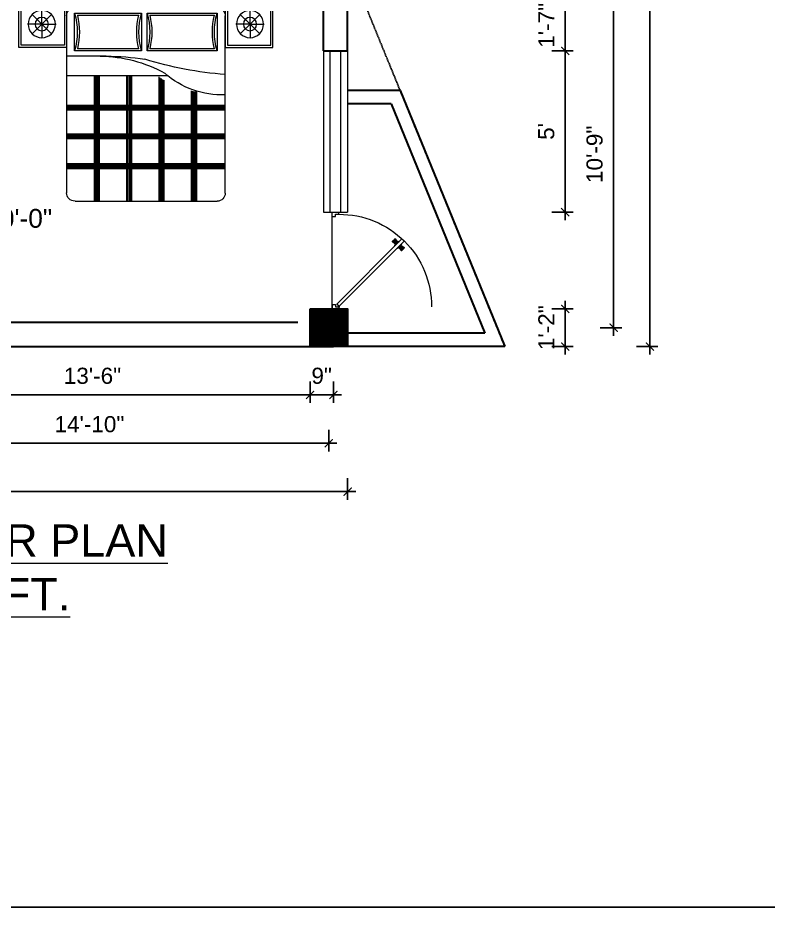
# Model space of a CAD drawing. Header units: inches. Extents: x -6683 to 26091, y -5972 to 4741.
# Drawn here: x 20003.3 to 20282.5, y -3336.5 to -3005.6 of the extents above; entities that cross this region are included whole.
import ezdxf

# ---------------------------------------------------------------- set-up
doc = ezdxf.new("R2010")
doc.units = ezdxf.units.IN
doc.header["$MEASUREMENT"] = 0
doc.linetypes.add('HIDDEN', pattern=[0.375, 0.25, -0.125])
for name, color, linetype, lineweight in [('A-FURN', 9, 'Continuous', 5), ('Dimension-0.13', 114, 'Continuous', 13), ('hatch-.09', 8, 'Continuous', 9), ('Label', 7, 'Continuous', 13), ('PUERTAS', 7, 'Continuous', 9), ('Text', 7, 'Continuous', 13), ('WALL', 12, 'Continuous', 30), ('wall2', 1, 'Continuous', 15), ('windoow', 4, 'Continuous', 5)]:
    doc.layers.add(name, color=color, linetype=linetype, lineweight=lineweight)
doc.layers.add('furniture', color=253, linetype='Continuous')
doc.styles.add('arial 1000', font='arial.ttf')
doc.styles.add('dim', font='arial.ttf', dxfattribs={"height": 7})
doc.styles.get("Standard").update_dxf_attribs({"font": 'arial.ttf'})
doc.dimstyles.new("1-8'", dxfattribs={"dimtxt": 6, "dimasz": 3, "dimexe": 3, "dimexo": 6, "dimgap": 4, "dimtad": 1, "dimdec": 0, "dimzin": 0, "dimdsep": 46, "dimlunit": 4, "dimtxsty": 'arial 1000', "dimblk": 'ARCHTICK', "dimcen": 8, "dimdle": 3, "dimclrt": 7, "dimazin": 0, "dimtfac": 1, "dimtdec": 0, "dimtix": 1, "dimtmove": 2, "dimatfit": 3, "dimfxl": 5, "dimfxlon": 1, "dimarcsym": 0})

# ---------------------------------------------------------------- blocks, each defined once
blk = doc.blocks.new('A$C3AED30AC')
at = {"layer": 'A-FURN', "color": 147, "linetype": 'ByBlock'}
for p, q in [((0, 1532.2), (0, 1982.2)), ((0, 1982.2), (450, 1982.2)), ((450, 1982.2), (1949.6, 1982.2)), ((450, 1982.2), (450, 1532.2)), ((450, 1906), (450, 1982.2)), ((1949.6, 1982.2), (1949.6, 1532.2)), ((2399.6, 1982.2), (1949.6, 1982.2)), ((2399.6, 1532.2), (2399.6, 1982.2)), ((450, 1906), (1949.6, 1906)), ((450, 155.2), (450, 1829.8)), ((1949.6, 1829.8), (1949.6, 159)), ((450, 1532.2), (0, 1532.2)), ((1949.6, 1532.2), (2399.6, 1532.2)), ((1869.6, 79), (526.2, 79))]:
    blk.add_line(p, q, dxfattribs=at)
at = {"layer": 'A-FURN', "color": 8}
for p, q in [((20, 1552.2), (20, 1962.2)), ((20, 1962.2), (430, 1962.2)), ((430, 1962.2), (430, 1552.2)), ((1969.6, 1962.2), (1969.6, 1552.2)), ((2379.6, 1962.2), (1969.6, 1962.2)), ((2379.6, 1552.2), (2379.6, 1962.2)), ((430, 1552.2), (20, 1552.2)), ((1969.6, 1552.2), (2379.6, 1552.2))]:
    blk.add_line(p, q, dxfattribs=at)
at = {"layer": 'A-FURN', "color": 5, "linetype": 'ByBlock'}
for p, q in [((216, 1752.2), (216, 1886.6)), ((526.2, 1855.2), (526.2, 1499.6)), ((1189.3, 1855.2), (526.2, 1855.2)), ((1189.3, 1499.6), (1189.3, 1855.2)), ((1873.4, 1855.2), (1240.1, 1855.2)), ((1240.1, 1855.2), (1240.1, 1499.6)), ((1873.4, 1499.6), (1873.4, 1855.2)), ((2183.6, 1752.2), (2183.6, 1886.6)), ((216, 1752.2), (121, 1847.2)), ((216, 1752.2), (311.1, 1847.2)), ((2183.6, 1752.2), (2088.5, 1847.2)), ((2183.6, 1752.2), (2278.6, 1847.2)), ((216, 1752.2), (81.7, 1752.2)), ((216, 1752.2), (121, 1657.2)), ((216, 1752.2), (216, 1752.2)), ((216, 1752.2), (216, 1752.2)), ((216, 1752.2), (216, 1752.2)), ((216, 1752.2), (350.4, 1752.2)), ((216, 1752.2), (216, 1617.8)), ((216, 1752.2), (311.1, 1657.2)), ((2183.6, 1752.2), (2049.2, 1752.2)), ((2183.6, 1752.2), (2088.5, 1657.2)), ((2183.6, 1752.2), (2317.9, 1752.2)), ((2183.6, 1752.2), (2183.6, 1752.2)), ((2183.6, 1752.2), (2183.6, 1752.2)), ((2183.6, 1752.2), (2183.6, 1752.2)), ((2183.6, 1752.2), (2278.6, 1657.2)), ((2183.6, 1752.2), (2183.6, 1617.8)), ((526.2, 1499.6), (1189.3, 1499.6)), ((1240.1, 1499.6), (1873.4, 1499.6)), ((1573.7, 1448.8), (1949.6, 1448.8)), ((996, 1263.6), (1949.6, 1263.6))]:
    blk.add_line(p, q, dxfattribs=at)
at = {"layer": 'A-FURN', "color": 9}
for p, q in [((1163.2, 1835.2), (552.3, 1835.2)), ((1847.3, 1835.2), (1266.2, 1835.2)), ((552.3, 1519.6), (1163.2, 1519.6)), ((1266.2, 1519.6), (1847.3, 1519.6))]:
    blk.add_line(p, q, dxfattribs=at)
at = {"layer": 'A-FURN', "color": 8, "linetype": 'Continuous'}
for p, q in [((1335, 1263.6), (1335, 79)), ((1347, 1263.6), (1347, 79)), ((1359, 1263.6), (1359, 79)), ((1372.1, 1263.6), (1372.1, 79)), ((1384.1, 1263.6), (1384.1, 79)), ((1639.9, 1263.6), (1639.9, 79)), ((1651.9, 1263.6), (1651.9, 79)), ((1663.9, 1263.6), (1663.9, 79)), ((1676.9, 1263.6), (1676.9, 79)), ((1688.9, 1263.6), (1688.9, 79)), ((1029.9, 1223.1), (1029.9, 79)), ((1041.9, 1230), (1041.9, 79)), ((1053.9, 1237.2), (1053.9, 79)), ((1067, 1245.2), (1067, 79)), ((1079, 1252.8), (1079, 79)), ((722, 1114.6), (722, 79)), ((734, 1114.6), (734, 79)), ((746, 1114.6), (746, 79)), ((759.1, 1117.1), (759.1, 79)), ((771.1, 1120.2), (771.1, 79)), ((450, 983.2), (1949.6, 983.2)), ((450, 971.2), (1949.6, 971.2)), ((450, 959.2), (1949.6, 959.2)), ((450, 949.8), (1949.6, 949.8)), ((450, 937.8), (1949.6, 937.8)), ((450, 713), (1949.6, 713)), ((450, 701), (1949.6, 701)), ((450, 689), (1949.6, 689)), ((450, 679.6), (1949.6, 679.6)), ((450, 667.6), (1949.6, 667.6)), ((450, 431.1), (1949.6, 431.1)), ((450, 419.1), (1949.6, 419.1)), ((450, 407.1), (1949.6, 407.1)), ((450, 397.7), (1949.6, 397.7)), ((450, 385.7), (1949.6, 385.7))]:
    blk.add_line(p, q, dxfattribs=at)
at = {"layer": 'A-FURN', "color": 5, "linetype": 'ByBlock'}
for centre, radius in [((216, 1752.2), 128.5), ((2183.6, 1752.2), 128.5), ((216, 1752.2), 62.8), ((2183.6, 1752.2), 62.8)]:
    blk.add_circle(centre, radius, dxfattribs=at)
at = {"layer": 'A-FURN', "color": 147, "linetype": 'ByBlock'}
for centre, radius, start, end in [((526.2, 1829.8), 76.2, 90, 180), ((1873.4, 1829.8), 76.2, 0, 90), ((526.2, 155.2), 76.2, 180, 270), ((1869.6, 159), 80, 270, 0)]:
    blk.add_arc(centre, radius, start, end, dxfattribs=at)
at = {"layer": 'A-FURN', "color": 5, "linetype": 'ByBlock'}
for centre, radius, start, end in [((-83.4, 1677.4), 635, 343.7398, 16.2602), ((1798.9, 1677.4), 635, 163.73979, 196.26021), ((630.5, 1677.4), 635, 343.7398, 16.2602), ((2483, 1677.4), 635, 163.73979, 196.26021), ((1638.5, 177.4), 1271.4, 90.35642, 119.03891), ((1572.9, -870.3), 2319.1, 89.98014, 99.03119), ((193.9, 4688.5), 3422.4, 274.28895, 287.24996), ((485.1, 1886.5), 802.9, 267.49694, 311.91323)]:
    blk.add_arc(centre, radius, start, end, dxfattribs=at)
at = {"layer": 'A-FURN', "color": 9}
for centre, start, end in [((-83.4, 1677.4), 346.05939, 13.94061), ((1798.9, 1677.4), 166.05939, 193.94061), ((630.5, 1677.4), 346.05939, 13.94061), ((2483, 1677.4), 166.05939, 193.94061)]:
    blk.add_arc(centre, 655, start, end, dxfattribs=at)
blk = doc.blocks.new('_ArchTick')
at = {"color": 0, "const_width": 0.15}
blk.add_lwpolyline([(-0.5, -0.5), (0.5, 0.5)], dxfattribs=at)
blk = doc.blocks.new('*D185')
at = {"layer": 'Defpoints', "color": 0, "transparency": 16777216}
for p in [(19950.14, -3127.86), (20112, -3127.86), (20112, -3145.86)]:
    blk.add_point(p, dxfattribs=at)
at = {"layer": 'Dimension-0.13', "color": 0, "lineweight": -2, "transparency": 16777216}
for p, q in [((19950.14, -3140.86), (19950.14, -3148.86)), ((20112, -3140.86), (20112, -3148.86)), ((19947.14, -3145.86), (20115, -3145.86))]:
    blk.add_line(p, q, dxfattribs=at)
at = {"layer": 'Dimension-0.13', "color": 0, "lineweight": -2, "transparency": 16777216, "xscale": 3, "yscale": 3, "zscale": 3, "rotation": 180}
blk.add_blockref('_ArchTick', (19950.14, -3145.86), dxfattribs=at)
at = {"layer": 'Dimension-0.13', "color": 0, "lineweight": -2, "transparency": 16777216, "xscale": 3, "yscale": 3, "zscale": 3}
blk.add_blockref('_ArchTick', (20112, -3145.86), dxfattribs=at)
at = {"layer": 'Dimension-0.13', "color": 7, "transparency": 16777216, "insert": (20031.07, -3138.79), "char_height": 6, "attachment_point": 5, "style": 'arial 1000'}
blk.add_mtext('13\'-6"', dxfattribs=at)
blk = doc.blocks.new('*D186')
at = {"layer": 'Defpoints', "color": 0, "transparency": 16777216}
for p in [(20112, -3127.86), (20120.68, -3127.86), (20120.68, -3145.86)]:
    blk.add_point(p, dxfattribs=at)
at = {"layer": 'Dimension-0.13', "color": 0, "lineweight": -2, "transparency": 16777216}
for p, q in [((20112, -3140.86), (20112, -3148.86)), ((20120.68, -3140.86), (20120.68, -3148.86)), ((20112, -3145.86), (20109, -3145.86)), ((20112, -3145.86), (20120.68, -3145.86)), ((20120.68, -3145.86), (20123.68, -3145.86))]:
    blk.add_line(p, q, dxfattribs=at)
at = {"layer": 'Dimension-0.13', "color": 0, "lineweight": -2, "transparency": 16777216, "xscale": 3, "yscale": 3, "zscale": 3}
blk.add_blockref('_ArchTick', (20112, -3145.86), dxfattribs=at)
at = {"layer": 'Dimension-0.13', "color": 0, "lineweight": -2, "transparency": 16777216, "xscale": 3, "yscale": 3, "zscale": 3, "rotation": 180}
blk.add_blockref('_ArchTick', (20120.68, -3145.86), dxfattribs=at)
at = {"layer": 'Dimension-0.13', "color": 7, "transparency": 16777216, "insert": (20116.34, -3138.79), "char_height": 6, "attachment_point": 5, "style": 'arial 1000'}
blk.add_mtext('9"', dxfattribs=at)
blk = doc.blocks.new('*D179')
at = {"layer": 'Defpoints', "color": 0, "transparency": 16777216}
for p in [(20119, -3127.86), (19940.89, -3133.54), (20119, -3163.86)]:
    blk.add_point(p, dxfattribs=at)
at = {"layer": 'Dimension-0.13', "color": 0, "lineweight": -2, "transparency": 16777216}
for p, q in [((19940.89, -3158.86), (19940.89, -3166.86)), ((20119, -3158.86), (20119, -3166.86)), ((19937.89, -3163.86), (20122, -3163.86))]:
    blk.add_line(p, q, dxfattribs=at)
at = {"layer": 'Dimension-0.13', "color": 0, "lineweight": -2, "transparency": 16777216, "xscale": 3, "yscale": 3, "zscale": 3, "rotation": 180}
blk.add_blockref('_ArchTick', (19940.89, -3163.86), dxfattribs=at)
at = {"layer": 'Dimension-0.13', "color": 0, "lineweight": -2, "transparency": 16777216, "xscale": 3, "yscale": 3, "zscale": 3}
blk.add_blockref('_ArchTick', (20119, -3163.86), dxfattribs=at)
at = {"layer": 'Dimension-0.13', "color": 7, "transparency": 16777216, "insert": (20029.94, -3156.79), "char_height": 6, "attachment_point": 5, "style": 'arial 1000'}
blk.add_mtext('14\'-10"', dxfattribs=at)
blk = doc.blocks.new('*D190')
at = {"layer": 'Defpoints', "color": 0, "transparency": 16777216}
for p in [(19815.23, -3127.86), (20126, -3127.86), (20126, -3181.86)]:
    blk.add_point(p, dxfattribs=at)
at = {"layer": 'Dimension-0.13', "color": 0, "lineweight": -2, "transparency": 16777216}
for p, q in [((19815.23, -3176.86), (19815.23, -3184.86)), ((20126, -3176.86), (20126, -3184.86)), ((19812.23, -3181.86), (20129, -3181.86))]:
    blk.add_line(p, q, dxfattribs=at)
at = {"layer": 'Dimension-0.13', "color": 0, "lineweight": -2, "transparency": 16777216, "xscale": 3, "yscale": 3, "zscale": 3, "rotation": 180}
blk.add_blockref('_ArchTick', (19815.23, -3181.86), dxfattribs=at)
at = {"layer": 'Dimension-0.13', "color": 0, "lineweight": -2, "transparency": 16777216, "xscale": 3, "yscale": 3, "zscale": 3}
blk.add_blockref('_ArchTick', (20126, -3181.86), dxfattribs=at)
at = {"layer": 'Dimension-0.13', "color": 7, "transparency": 16777216, "insert": (19970.62, -3174.79), "char_height": 6, "attachment_point": 5, "style": 'arial 1000'}
blk.add_mtext('25\'-11"', dxfattribs=at)
blk = doc.blocks.new('*D191')
at = {"layer": 'Defpoints', "color": 0, "transparency": 16777216}
for p in [(20126, -3113.86), (20206.96, -3113.86), (20126, -3127.86)]:
    blk.add_point(p, dxfattribs=at)
at = {"layer": 'Dimension-0.13', "color": 0, "lineweight": -2, "transparency": 16777216}
for p, q in [((20206.96, -3113.86), (20206.96, -3110.86)), ((20201.96, -3113.86), (20209.96, -3113.86)), ((20206.96, -3127.86), (20206.96, -3113.86)), ((20201.96, -3127.86), (20209.96, -3127.86)), ((20206.96, -3127.86), (20206.96, -3130.86))]:
    blk.add_line(p, q, dxfattribs=at)
at = {"layer": 'Dimension-0.13', "color": 0, "lineweight": -2, "transparency": 16777216, "xscale": 3, "yscale": 3, "zscale": 3}
for p, rotation in [((20206.96, -3113.86), 270), ((20206.96, -3127.86), 90)]:
    blk.add_blockref('_ArchTick', p, dxfattribs=dict(at, rotation=rotation))
at = {"layer": 'Dimension-0.13', "color": 7, "transparency": 16777216, "insert": (20199.94, -3120.86), "char_height": 6, "attachment_point": 5, "rotation": 90, "style": 'arial 1000'}
blk.add_mtext('1\'-2"', dxfattribs=at)
blk = doc.blocks.new('*D192')
at = {"layer": 'Defpoints', "color": 0, "transparency": 16777216}
for p in [(20126, -2991.86), (20224.96, -2991.86), (20126, -3120.86)]:
    blk.add_point(p, dxfattribs=at)
at = {"layer": 'Dimension-0.13', "color": 0, "lineweight": -2, "transparency": 16777216}
for p, q in [((20224.96, -3123.86), (20224.96, -2988.86)), ((20219.96, -2991.86), (20227.96, -2991.86)), ((20219.96, -3120.86), (20227.96, -3120.86))]:
    blk.add_line(p, q, dxfattribs=at)
at = {"layer": 'Dimension-0.13', "color": 0, "lineweight": -2, "transparency": 16777216, "xscale": 3, "yscale": 3, "zscale": 3}
for p, rotation in [((20224.96, -2991.86), 90), ((20224.96, -3120.86), 270)]:
    blk.add_blockref('_ArchTick', p, dxfattribs=dict(at, rotation=rotation))
at = {"layer": 'Dimension-0.13', "color": 7, "transparency": 16777216, "insert": (20217.89, -3056.36), "char_height": 6, "attachment_point": 5, "rotation": 90, "style": 'arial 1000'}
blk.add_mtext('10\'-9"', dxfattribs=at)
blk = doc.blocks.new('*D193')
at = {"layer": 'Defpoints', "color": 0, "transparency": 16777216}
for p in [(20017.4, -2719.21), (20238.46, -2719.21), (20120.68, -3127.86)]:
    blk.add_point(p, dxfattribs=at)
at = {"layer": 'Dimension-0.13', "color": 0, "lineweight": -2, "transparency": 16777216}
for p, q in [((20238.46, -3130.86), (20238.46, -2716.21)), ((20233.46, -2719.21), (20241.46, -2719.21)), ((20233.46, -3127.86), (20241.46, -3127.86))]:
    blk.add_line(p, q, dxfattribs=at)
at = {"layer": 'Dimension-0.13', "color": 0, "lineweight": -2, "transparency": 16777216, "xscale": 3, "yscale": 3, "zscale": 3}
for p, rotation in [((20238.46, -2719.21), 90), ((20238.46, -3127.86), 270)]:
    blk.add_blockref('_ArchTick', p, dxfattribs=dict(at, rotation=rotation))
at = {"layer": 'Dimension-0.13', "color": 7, "transparency": 16777216, "insert": (20231.39, -2923.53), "char_height": 6, "attachment_point": 5, "rotation": 90, "style": 'arial 1000'}
blk.add_mtext('34\'-1"', dxfattribs=at)
blk = doc.blocks.new('*D200')
at = {"layer": 'Defpoints', "color": 0, "transparency": 16777216}
for p in [(20126, -3017.86), (20206.96, -3017.86), (20126, -3077.86)]:
    blk.add_point(p, dxfattribs=at)
at = {"layer": 'Dimension-0.13', "color": 0, "lineweight": -2, "transparency": 16777216}
for p, q in [((20206.96, -3080.86), (20206.96, -3014.86)), ((20201.96, -3017.86), (20209.96, -3017.86)), ((20201.96, -3077.86), (20209.96, -3077.86))]:
    blk.add_line(p, q, dxfattribs=at)
at = {"layer": 'Dimension-0.13', "color": 0, "lineweight": -2, "transparency": 16777216, "xscale": 3, "yscale": 3, "zscale": 3}
for p, rotation in [((20206.96, -3017.86), 90), ((20206.96, -3077.86), 270)]:
    blk.add_blockref('_ArchTick', p, dxfattribs=dict(at, rotation=rotation))
at = {"layer": 'Dimension-0.13', "color": 7, "transparency": 16777216, "insert": (20199.9, -3047.86), "char_height": 6, "attachment_point": 5, "rotation": 90, "style": 'arial 1000'}
blk.add_mtext("5'", dxfattribs=at)
blk = doc.blocks.new('*D201')
at = {"layer": 'Defpoints', "color": 0, "transparency": 16777216}
for p in [(20126, -2998.86), (20206.96, -2998.86), (20126, -3017.86)]:
    blk.add_point(p, dxfattribs=at)
at = {"layer": 'Dimension-0.13', "color": 0, "lineweight": -2, "transparency": 16777216}
for p, q in [((20206.96, -2998.86), (20206.96, -2995.86)), ((20201.96, -2998.86), (20209.96, -2998.86)), ((20206.96, -3017.86), (20206.96, -2998.86)), ((20201.96, -3017.86), (20209.96, -3017.86)), ((20206.96, -3017.86), (20206.96, -3020.86))]:
    blk.add_line(p, q, dxfattribs=at)
at = {"layer": 'Dimension-0.13', "color": 0, "lineweight": -2, "transparency": 16777216, "xscale": 3, "yscale": 3, "zscale": 3}
for p, rotation in [((20206.96, -2998.86), 270), ((20206.96, -3017.86), 90)]:
    blk.add_blockref('_ArchTick', p, dxfattribs=dict(at, rotation=rotation))
at = {"layer": 'Dimension-0.13', "color": 7, "transparency": 16777216, "insert": (20199.94, -3008.36), "char_height": 6, "attachment_point": 5, "rotation": 90, "style": 'arial 1000'}
blk.add_mtext('1\'-7"', dxfattribs=at)
blk = doc.blocks.new('3ft')
at = {"layer": 'PUERTAS', "color": 2}
for p, q in [((1.01, 2.52), (25.23, 26.74)), ((26.05, 25.92), (25.23, 26.74)), ((26.05, 25.92), (1.77, 1.64)), ((21.99, 26.11), (21.98, 26.13)), ((25.42, 22.68), (25.43, 22.67)), ((0, 2.4), (0, 0)), ((0.72, 2.4), (0, 2.4)), ((1.6, 0), (0, 0)), ((0.72, 1.52), (0.72, 2.44)), ((0.8, 1.52), (0.72, 1.52)), ((0.8, 1.52), (0.8, 2.41)), ((0.8, 1.2), (0.8, 1.52)), ((1.6, 1.2), (0.8, 1.2)), ((1.57, 1.84), (0.94, 2.47)), ((1.63, 1.89), (0.97, 2.55)), ((1.63, 1.89), (1.57, 1.84)), ((1.77, 1.64), (1.57, 1.84)), ((1.6, 0), (1.6, 1.2)), ((34.4, 0), (34.4, 1.2)), ((34.4, 1.2), (35.2, 1.2)), ((34.4, 0), (36, 0)), ((35.2, 1.2), (35.2, 2.4)), ((35.2, 2.4), (36, 2.4)), ((36, 0), (36, 2.4))]:
    blk.add_line(p, q, dxfattribs=at)
at = {"layer": 'PUERTAS', "color": 1}
for p, q in [((22.58, 26.7), (22.14, 26.26)), ((22.67, 26.73), (22.17, 26.23)), ((22.61, 26.67), (22.58, 26.7)), ((23.45, 25.91), (22.79, 26.73)), ((21.67, 25.73), (22.17, 26.23)), ((22.49, 24.95), (21.67, 25.61)), ((21.7, 25.82), (22.14, 26.26)), ((21.73, 25.79), (21.7, 25.82)), ((22.6, 24.96), (23.02, 25.38)), ((22.61, 24.25), (22.92, 24.72)), ((22.62, 24.13), (22.61, 24.14)), ((22.7, 25.07), (22.71, 25.06)), ((22.82, 25.06), (23.08, 25.32)), ((22.94, 24.95), (22.83, 25.07)), ((22.92, 24.72), (22.92, 24.72)), ((22.93, 24.94), (23.19, 25.21)), ((22.93, 24.84), (22.93, 24.83)), ((23.44, 25.81), (23.02, 25.38)), ((23.34, 25.58), (23.08, 25.32)), ((23.46, 25.47), (23.19, 25.21)), ((23.33, 25.7), (23.34, 25.69)), ((23.45, 25.46), (23.33, 25.57)), ((23.44, 23.31), (23.45, 23.3)), ((23.56, 23.3), (24.03, 23.61)), ((23.57, 25.47), (23.57, 25.47)), ((24.15, 25.79), (23.68, 25.48)), ((23.68, 25.48), (23.68, 25.48)), ((24.03, 23.61), (24.03, 23.62)), ((24.14, 23.62), (24.14, 23.62)), ((24.25, 23.62), (24.51, 23.89)), ((24.27, 25.78), (24.26, 25.79)), ((24.26, 23.29), (24.69, 23.71)), ((24.26, 23.63), (24.37, 23.52)), ((24.26, 23.18), (24.92, 22.37)), ((24.37, 23.52), (24.63, 23.77)), ((24.37, 23.4), (24.37, 23.4)), ((24.78, 24.15), (24.51, 23.89)), ((24.89, 24.03), (24.63, 23.77)), ((25.11, 24.14), (24.69, 23.71)), ((24.77, 24.14), (24.88, 24.03)), ((24.79, 24.38), (24.78, 24.37)), ((24.78, 24.26), (24.78, 24.26)), ((25.1, 24.84), (24.79, 24.38)), ((25, 24.03), (25, 24.03)), ((25.09, 24.96), (25.1, 24.95)), ((25.22, 24.14), (26.03, 23.48)), ((26.04, 23.37), (25.54, 22.86)), ((26.01, 23.27), (25.57, 22.83)), ((25.98, 23.3), (26.01, 23.27)), ((25.04, 22.36), (25.54, 22.86)), ((25.1, 22.42), (25.13, 22.39)), ((25.13, 22.39), (25.57, 22.83))]:
    blk.add_line(p, q, dxfattribs=at)
at = {"layer": 'PUERTAS', "color": 8}
for p, q in [((23.3, 25.66), (22.5, 26.56)), ((23.41, 25.77), (22.65, 26.71)), ((23.46, 25.83), (22.72, 26.75)), ((22.57, 24.94), (21.65, 25.68)), ((22.63, 24.99), (21.69, 25.75)), ((22.74, 25.1), (21.84, 25.9)), ((22.13, 26.28), (21.98, 26.13)), ((22.88, 25.24), (22.01, 26.06)), ((22.13, 26.28), (22.27, 26.42)), ((22.29, 26.41), (22.27, 26.42)), ((23.16, 25.52), (22.34, 26.39)), ((22.69, 24.32), (23.02, 24.83)), ((22.95, 24.96), (22.84, 25.07)), ((22.98, 24.99), (22.86, 25.1)), ((23.03, 25.04), (22.91, 25.15)), ((22.91, 24.53), (23.1, 24.91)), ((23.11, 25.12), (22.99, 25.23)), ((23.13, 24.76), (23.18, 24.99)), ((23.28, 25.3), (23.17, 25.41)), ((23.36, 25.37), (23.25, 25.49)), ((23.31, 24.94), (23.28, 25.08)), ((23.41, 25.43), (23.3, 25.54)), ((23.46, 25.09), (23.32, 25.13)), ((23.44, 25.45), (23.33, 25.56)), ((23.64, 25.27), (23.41, 25.22)), ((23.87, 25.49), (23.49, 25.3)), ((24.08, 25.71), (23.57, 25.38)), ((23.63, 23.38), (24.14, 23.72)), ((23.84, 23.6), (24.22, 23.79)), ((24.07, 23.82), (24.3, 23.88)), ((24.25, 24), (24.39, 23.97)), ((24.25, 23.26), (24.99, 22.34)), ((24.27, 23.64), (24.38, 23.53)), ((24.3, 23.67), (24.41, 23.56)), ((24.3, 23.32), (25.06, 22.38)), ((24.35, 23.72), (24.46, 23.61)), ((24.4, 24.15), (24.43, 24.01)), ((24.41, 23.43), (25.2, 22.53)), ((24.43, 23.8), (24.54, 23.69)), ((24.58, 24.33), (24.52, 24.1)), ((24.55, 23.57), (25.37, 22.7)), ((24.6, 23.97), (24.72, 23.86)), ((24.8, 24.56), (24.61, 24.18)), ((25.02, 24.77), (24.68, 24.26)), ((24.68, 24.05), (24.79, 23.94)), ((24.73, 24.1), (24.85, 23.99)), ((24.76, 24.13), (24.87, 24.02)), ((24.83, 23.85), (25.7, 23.03)), ((24.97, 23.99), (25.87, 23.2)), ((25.08, 24.1), (26.02, 23.34)), ((25.14, 24.15), (26.06, 23.41)), ((25.58, 22.82), (25.43, 22.67)), ((25.58, 22.82), (25.73, 22.97)), ((25.72, 22.98), (25.73, 22.97)), ((0, 0), (36, 0))]:
    blk.add_line(p, q, dxfattribs=at)
at = {"layer": 'PUERTAS', "color": 2}
for radius in [0.155, 0.0752]:
    blk.add_circle((0.82, 2.56), radius, dxfattribs=at)
at = {"layer": 'PUERTAS', "color": 8}
blk.add_arc((0.82, 2.56), 34.38, 359.7285, 90.0333, dxfattribs=at)
at = {"layer": 'PUERTAS', "color": 1}
for centre, start, end in [((22.73, 26.68), 38.9236, 135), ((22.54, 25.01), 231.0764, 315), ((22.67, 24.2), 135, 225), ((22.77, 25.12), 225, 315), ((22.99, 24.89), 135, 219.7428), ((22.87, 24.78), 315, 39.7428), ((23.28, 25.63), 315, 45), ((23.39, 25.86), 315, 38.9236), ((23.51, 23.36), 225, 315), ((23.51, 25.41), 50.2572, 135), ((23.62, 25.53), 230.2572, 315), ((24.09, 23.56), 50.2572, 135), ((24.2, 23.68), 230.2572, 315), ((24.2, 25.73), 45, 135), ((24.32, 23.23), 135, 218.9236), ((24.42, 23.46), 135, 225), ((24.84, 24.31), 135, 219.7428), ((24.72, 24.21), 315, 39.7428), ((24.94, 23.98), 45, 135), ((25.04, 24.89), 315, 45), ((25.17, 24.08), 51.0764, 135), ((25.98, 23.42), 315, 51.0764), ((24.98, 22.42), 218.9236, 315)]:
    blk.add_arc(centre, 0.08, start, end, dxfattribs=at)
blk = doc.blocks.new('*U43')
at = {"color": 3}
blk.add_blockref('3ft', (0, 0), dxfattribs=at)

msp = doc.modelspace()

# ---------------------------------------------------------------- hatches: boundary and pattern name
at = {"layer": 'hatch-.09'}
h = msp.add_hatch(dxfattribs=at)
h.set_pattern_fill('ANSI31', color=256)
h.set_pattern_definition([(45, (4679.6094, -3403.99647), (-0.0883883476, 0.0883883476), [])])
h.paths.add_polyline_path([(20126, -3113.86), (20112, -3113.86), (20112, -3127.86), (20126, -3127.86)])

# ---------------------------------------------------------------- linework, layer by layer
at = {"linetype": 'HIDDEN'}
msp.add_lwpolyline([(19795.26, -2722.35), (20017.4, -2719.21), (20184.46, -3127.86), (19815.23, -3127.86), (19795.26, -2722.35)], dxfattribs=at)
at = {"layer": 'Defpoints'}
msp.add_lwpolyline([(18996.92, -2618.62), (22208.29, -2618.62), (22208.29, -3336.45), (18996.92, -3336.45)], close=True, dxfattribs=at)
at = {"layer": 'WALL'}
for p, q in [((20126, -3017.86), (20126, -2984.86)), ((20117, -3017.86), (20117, -2998.86)), ((20117, -3017.86), (20126, -3017.86)), ((20145.5, -3032.56), (20126, -3032.56)), ((20145.5, -3032.56), (20184.46, -3127.86)), ((20142.14, -3037.56), (20126, -3037.56)), ((20142.14, -3037.56), (20177.01, -3122.86)), ((19947.89, -3118.86), (20107.5, -3118.86)), ((19947.89, -3118.86), (20107.5, -3118.86)), ((20177.01, -3122.86), (20126, -3122.86)), ((19873.47, -3127.86), (20120.68, -3127.86)), ((20184.46, -3127.86), (20126, -3127.86))]:
    msp.add_line(p, q, dxfattribs=at)
msp.add_lwpolyline([(20112, -3113.86), (20126, -3113.86), (20126, -3127.86), (20112, -3127.86)], close=True, dxfattribs=at)
at = {"layer": 'wall2'}
for p, q in [((20117, -3017.86), (20117, -3077.86)), ((20126, -3017.86), (20126, -3077.86)), ((20117, -3077.86), (20126, -3077.86))]:
    msp.add_line(p, q, dxfattribs=at)
at = {"layer": 'windoow'}
for p, q in [((20119.5, -3077.86), (20119.5, -3017.86)), ((20123.5, -3077.86), (20123.5, -3017.86))]:
    msp.add_line(p, q, dxfattribs=at)

# ---------------------------------------------------------------- block references
at = {"layer": 'furniture', "xscale": -0.03937007859349251, "yscale": 0.03937007859349251, "zscale": 0.03937007859349251}
msp.add_blockref('A$C3AED30AC', (20098.18, -3076.9), dxfattribs=at)
at = {"layer": 'WALL', "xscale": -1, "rotation": 270}
msp.add_blockref('*U43', (20120.3, -3113.86), dxfattribs=at)

# ---------------------------------------------------------------- texts
at = {"layer": 'Label', "color": 5, "linetype": 'ByBlock', "insert": (19979.5, -3194), "char_height": 12, "width": 504.7797, "attachment_point": 2, "style": 'dim'}
msp.add_mtext('{\\LFIRST FLOOR PLAN\\P722 SQ.FT.}', dxfattribs=at)
at = {"layer": 'Text', "insert": (19988.74, -3076.69), "char_height": 7, "width": 440.957, "attachment_point": 2}
msp.add_mtext('13\'-6"x10\'-0"', dxfattribs=at)

# ---------------------------------------------------------------- dimensions: what is measured, and where the dimension line sits
at = {"layer": 'Dimension-0.13'}
for base, p1, p2, picture, middle in [((20238.46, -2719.21), (20120.68, -3127.86), (20017.4, -2719.21), '*D193', (20231.39, -2923.53)), ((20224.96, -2991.86), (20126, -3120.86), (20126, -2991.86), '*D192', (20217.89, -3056.36)), ((20206.96, -2998.86), (20126, -3017.86), (20126, -2998.86), '*D201', (20199.94, -3008.36)), ((20206.96, -3017.86), (20126, -3077.86), (20126, -3017.86), '*D200', (20199.9, -3047.86)), ((20206.96, -3113.86), (20126, -3127.86), (20126, -3113.86), '*D191', (20199.94, -3120.86))]:
    dim = msp.add_linear_dim(base=base, p1=p1, p2=p2, angle=90, dimstyle="1-8'", dxfattribs=at)
    dim.commit()
    dim.dimension.update_dxf_attribs({"geometry": picture, "text_midpoint": middle})
for base, p1, p2, picture, middle in [((20126, -3181.86), (19815.23, -3127.86), (20126, -3127.86), '*D190', (19970.62, -3174.79)), ((20119, -3163.86), (19940.89, -3133.54), (20119, -3127.86), '*D179', (20029.94, -3156.79)), ((20112, -3145.86), (19950.14, -3127.86), (20112, -3127.86), '*D185', (20031.07, -3138.79)), ((20120.68, -3145.86), (20112, -3127.86), (20120.68, -3127.86), '*D186', (20116.34, -3138.79))]:
    dim = msp.add_linear_dim(base=base, p1=p1, p2=p2, dimstyle="1-8'", dxfattribs=at)
    dim.commit()
    dim.dimension.update_dxf_attribs({"geometry": picture, "text_midpoint": middle})

doc.saveas('drawing.dxf')
